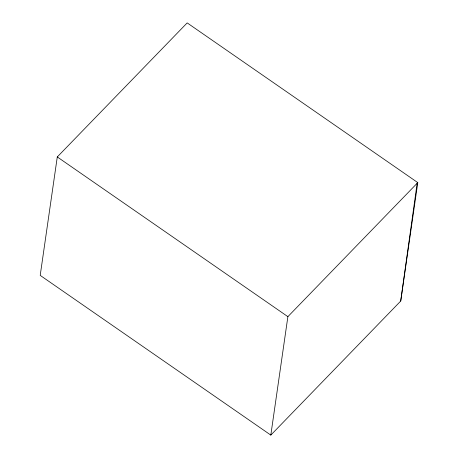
<?xml version="1.0" encoding="UTF-8"?>
<svg xmlns="http://www.w3.org/2000/svg" width="458" height="458" viewBox="0 0 458 458"><rect width="100%" height="100%" fill="white"/><g stroke="black" fill="none" stroke-linecap="round" stroke-linejoin="round"><path stroke-width="0.69" d="M400.716 301.055L417.788 182.616L187.185 22.9L57.284 156.945L40.212 275.384L270.815 435.1L400.716 301.055L417.175 183.023M270.815 435.1L287.882 316.655L417.788 182.616M57.284 156.945L287.882 316.655"/></g></svg>
